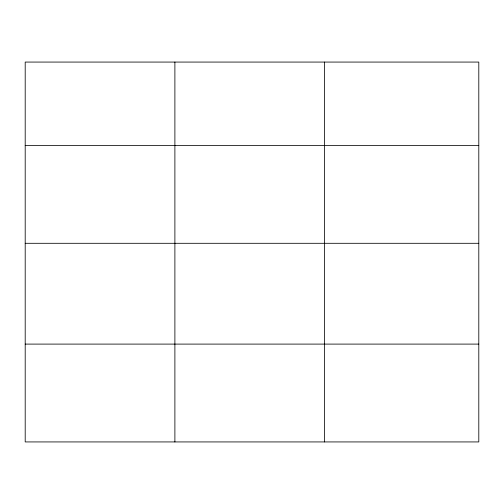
<?xml version="1.0" encoding="UTF-8"?>
<svg xmlns="http://www.w3.org/2000/svg" width="504" height="504" viewBox="0 0 504 504"><rect width="100%" height="100%" fill="white"/><g stroke="black" fill="none" stroke-linecap="round" stroke-linejoin="round"><path stroke-width="0.76" d="M478.8 243.3L478.8 62.068L25.2 62.068L25.2 441.932L478.8 441.932L478.8 243.3L25.2 243.3M25.2 145.461L478.8 145.461M25.2 344.1L478.8 344.1M324.576 62.068L324.576 441.932M174.888 62.068L174.888 441.932"/></g></svg>
